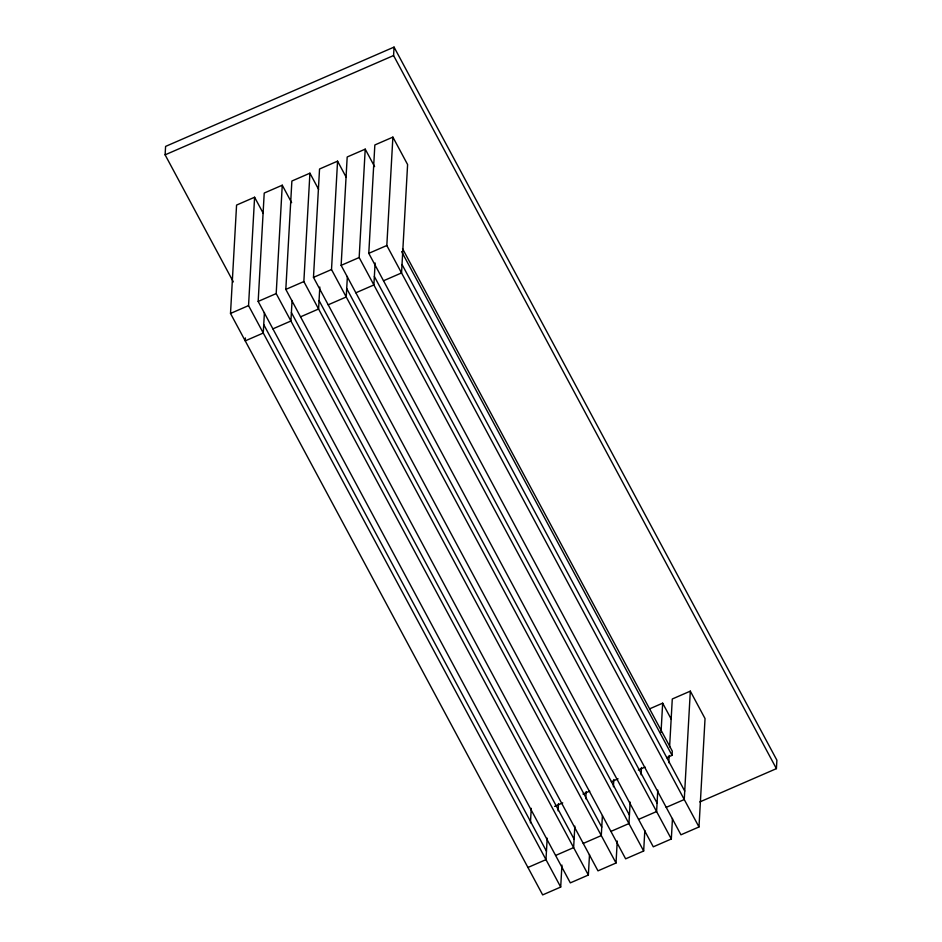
<?xml version="1.0" encoding="UTF-8"?>
<svg xmlns="http://www.w3.org/2000/svg" width="942" height="942" viewBox="0 0 942 942"><rect width="100%" height="100%" fill="white"/><g stroke="black" fill="none" stroke-linecap="round" stroke-linejoin="round"><path stroke-width="1.41" d="M233.333 281.905L165.109 154.841L165.592 146.399L394.05 47.1L776.891 760.206L776.408 768.648L699.812 801.936M561.927 865.086L560.702 887.058L542.663 894.9L230.507 313.45L236.572 205.073L254.599 197.231L263.301 213.434M245.391 337.942L245.226 340.874L263.265 333.032L264.419 312.532M560.702 887.058L248.547 305.608L254.599 197.231M589.504 854.535L588.361 875.036L570.322 882.878L258.167 301.428L264.219 193.051L282.259 185.209L291.631 202.66M588.361 875.036L276.194 293.586L282.259 185.209M617.245 841.053L616.021 863.013L597.982 870.855L285.815 289.406L291.879 181.029L309.918 173.187L318.62 189.389M292.067 300.51L290.925 321.01L272.886 328.852M616.021 863.013L303.854 281.564L309.918 173.187M644.823 830.491L643.669 851.003L625.641 858.833L313.474 277.384L319.538 169.007L337.566 161.164L346.267 177.379M319.809 287.027L318.584 309L300.545 316.83M643.669 851.003L331.513 269.542L337.566 161.164M672.47 818.468L671.328 838.981L653.289 846.823L341.134 265.361L347.186 156.984L365.225 149.142L374.598 166.604M347.386 276.465L346.232 296.977L328.205 304.808M671.328 838.981L359.161 257.531L365.225 149.142M669.609 746.782L672.282 698.988L690.321 691.145L705.04 718.581L698.988 826.958L680.948 834.8L368.781 253.339L374.845 144.962L392.885 137.12L407.603 164.556L401.551 272.933L383.512 280.775M375.116 262.983L373.892 284.955L355.852 292.797M776.408 768.648L393.579 55.543L394.05 47.1M698.988 826.958L386.821 245.509L392.885 137.12M530.44 822.825L531.253 808.342M547.184 838.156L545.983 859.634L527.944 867.476M558.1 810.803L558.5 803.561M574.832 826.134L573.631 847.612L555.603 855.454M585.747 798.781L586.159 791.539M602.409 815.56L601.29 835.589L583.251 843.431M613.407 786.758L613.807 779.517M630.151 802.089L628.95 823.567L610.911 831.409M641.066 774.736L641.467 767.494M657.799 790.067L656.598 811.545L638.57 819.387M661.048 732.134L662.662 703.168L649.78 708.773M668.714 762.714L669.126 755.472M666.665 757.698L672.058 755.354L672.294 751.127L402.552 248.676M690.321 691.145L684.257 799.534L666.218 807.365M165.109 154.841L393.579 55.543M230.507 313.45L248.547 305.608M258.167 301.428L276.194 293.586M285.815 289.406L303.854 281.564M313.474 277.384L331.513 269.542M341.134 265.361L359.161 257.531M368.781 253.339L386.821 245.509M554.638 806.387L562.739 802.878M582.98 794.071L589.739 791.139M611.323 781.754L618.082 778.822M638.323 770.026L645.07 767.082M662.662 703.168L671.363 719.382M401.622 251.608L672.058 755.354M402.022 264.49L684.728 791.08M374.363 276.512L657.08 803.102M346.703 288.523L629.421 815.124M319.055 300.545L601.761 827.147M291.396 312.567L574.102 839.169M263.736 324.59L546.454 851.191"/></g></svg>
